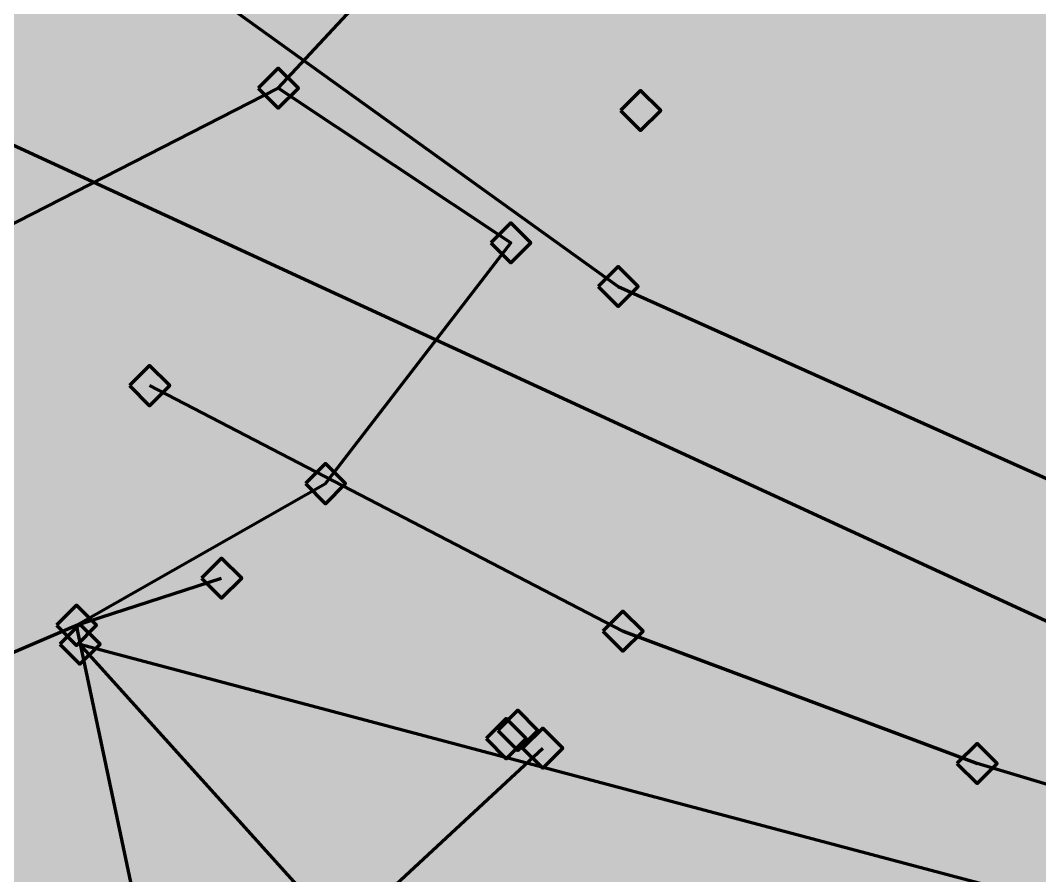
# Model space of a CAD drawing. Header units: inches. Extents: x 0 to 458, y -2 to 321.
# Drawn here: x 155.9 to 227.8, y 145.9 to 206.3 of the extents above; entities that cross this region are included whole.
import ezdxf

# ---------------------------------------------------------------- set-up
doc = ezdxf.new("R2010")
doc.units = ezdxf.units.IN
doc.header["$MEASUREMENT"] = 0
doc.layers.add('H', color=7, linetype='CONTINUOUS', lineweight=100)
doc.layers.add('P', color=250, linetype='CONTINUOUS', lineweight=100)

msp = doc.modelspace()

# ---------------------------------------------------------------- hatches: boundary and pattern name
at = {"layer": 'H', "linetype": 'Continuous'}
for color, points in [(7, [(-0.167, 296.167), (421, 296.167), (421, -1.833), (-0.167, -1.833)]), (0, [(176.667, 202.75), (176.583, 202.25), (176.333, 201.833), (176, 201.583), (175.5, 201.5), (175.083, 201.583), (174.667, 201.833), (174.417, 202.333), (174.333, 203.167), (174.417, 204), (174.667, 204.75), (175.25, 205.167), (175.917, 205.333), (176.167, 205.25), (176.333, 205.25), (176.333, 204.75), (176.167, 204.833), (175.917, 204.917), (175.167, 204.583), (174.833, 203.667), (175.167, 203.833), (175.583, 203.917), (175.917, 203.833), (176.25, 203.667), (176.583, 203.333), (176.667, 202.75), (176.167, 202.75), (176.083, 203.083), (175.917, 203.417), (175.75, 203.5), (175.5, 203.5), (175.167, 203.417), (174.833, 203.333), (174.833, 203.167), (174.833, 203.083), (174.833, 202.417), (175.083, 202.083), (175.25, 201.917), (175.5, 201.917), (176, 202.083), (176.167, 202.75), (176.667, 202.75), (178.917, 203.75), (178.833, 204.333), (178.667, 204.667), (178.417, 204.833), (178.167, 204.917), (177.667, 204.667), (177.5, 204.083), (177.583, 203.667), (177.75, 203.417), (178, 203.333), (178.25, 203.333), (178.583, 203.333), (178.917, 203.5), (178.917, 203.583), (178.917, 203.75), (176.667, 202.75), (177, 204.083), (177.083, 204.583), (177.333, 205), (177.75, 205.25), (178.167, 205.333), (178.667, 205.25), (179, 205), (179.25, 204.417), (179.417, 203.583), (179.25, 202.75), (179, 202.083), (178.5, 201.667), (177.75, 201.5), (177.5, 201.5), (177.333, 201.583), (177.333, 202), (177.583, 201.917), (177.833, 201.917), (178.583, 202.25), (178.917, 203.167), (178.5, 202.917), (178.083, 202.917), (177.75, 202.917), (177.417, 203.083), (177.083, 203.5), (177, 204.083), (176.667, 202.75), (180.667, 201.583), (180.083, 201.583), (180.083, 202.25), (180.667, 202.25), (180.667, 201.583), (176.667, 202.75), (183.667, 201.583), (181.417, 201.583), (181.417, 202.083), (181.917, 202.5), (182.333, 203), (182.917, 203.667), (183.083, 204.25), (183, 204.583), (182.833, 204.75), (182.667, 204.833), (182.417, 204.917), (182.167, 204.833), (181.917, 204.75), (181.667, 204.667), (181.5, 204.583), (181.5, 205.083), (181.917, 205.25), (182.417, 205.333), (183.25, 205), (183.583, 204.333), (183.5, 203.917), (183.333, 203.583), (183.167, 203.25), (182.833, 202.917), (182.333, 202.417), (181.917, 202), (183.667, 202), (183.667, 201.583), (176.667, 202.75), (186.417, 201.583), (184.167, 201.583), (184.167, 202.083), (184.667, 202.5), (185.083, 203), (185.667, 203.667), (185.833, 204.25), (185.75, 204.583), (185.583, 204.75), (185.417, 204.833), (185.167, 204.917), (184.917, 204.833), (184.667, 204.75), (184.417, 204.667), (184.333, 204.583), (184.25, 204.583), (184.25, 205.083), (184.667, 205.25), (185.25, 205.333), (186, 205), (186.333, 204.333), (186.25, 203.917), (186.083, 203.583), (185.917, 203.25), (185.667, 202.917), (185.083, 202.417), (184.667, 202), (186.417, 202), (186.417, 201.583)]), (0, [(202.25, 201.167), (202.167, 200.667), (201.917, 200.25), (201.5, 200), (201.083, 199.917), (200.583, 200), (200.25, 200.25), (200, 200.75), (199.833, 201.583), (199.917, 202.417), (200.25, 203.083), (200.75, 203.583), (201.5, 203.75), (201.75, 203.667), (201.917, 203.667), (201.917, 203.167), (201.667, 203.25), (201.417, 203.25), (200.667, 203), (200.333, 202.083), (200.75, 202.25), (201.083, 202.333), (201.5, 202.25), (201.833, 202.083), (202.167, 201.75), (202.25, 201.167), (201.75, 201.167), (201.667, 201.5), (201.5, 201.75), (201.25, 201.917), (201, 201.917), (200.667, 201.833), (200.333, 201.75), (200.333, 201.583), (200.333, 201.5), (200.417, 200.833), (200.583, 200.5), (200.833, 200.333), (201.083, 200.333), (201.583, 200.5), (201.75, 201.167), (202.25, 201.167), (205, 203.083), (203.417, 200), (202.833, 200), (204.583, 203.25), (202.667, 203.25), (202.667, 203.667), (205, 203.667), (205, 203.083), (202.25, 201.167), (206.25, 200), (205.667, 200), (205.667, 200.667), (206.25, 200.667), (206.25, 200), (202.25, 201.167), (208, 203.333), (207.75, 203.25), (207.417, 203.167), (207.25, 203.083), (207.083, 203), (207.083, 203.5), (207.5, 203.667), (208, 203.75), (208.417, 203.667), (208.75, 203.5), (209, 203.25), (209.083, 202.833), (208.917, 202.333), (208.417, 202), (208.667, 201.917), (208.917, 201.75), (209.083, 201.5), (209.167, 201.083), (209.083, 200.583), (208.833, 200.25), (208.5, 200), (208, 199.917), (207.417, 200), (207, 200.167), (207, 200.667), (207.417, 200.417), (207.917, 200.333), (208.25, 200.417), (208.5, 200.5), (208.667, 200.75), (208.667, 201.083), (208.667, 201.417), (208.5, 201.667), (208.25, 201.75), (207.917, 201.75), (207.75, 201.75), (207.75, 202.167), (207.833, 202.167), (208.417, 202.333), (208.583, 202.75), (208.583, 203), (208.417, 203.167), (208.25, 203.25), (208, 203.333), (202.25, 201.167), (210.75, 203.333), (210.5, 203.25), (210.25, 203.167), (210, 203.083), (209.833, 203), (209.833, 203.5), (210.25, 203.667), (210.75, 203.75), (211.25, 203.667), (211.583, 203.5), (211.833, 203.25), (211.833, 202.833), (211.667, 202.333), (211.167, 202), (211.417, 201.917), (211.667, 201.75), (211.833, 201.5), (211.917, 201.083), (211.833, 200.583), (211.583, 200.25), (211.25, 200), (210.75, 199.917), (210.167, 200), (209.75, 200.167), (209.75, 200.667), (210.167, 200.417), (210.667, 200.333), (211, 200.417), (211.25, 200.5), (211.417, 200.75), (211.417, 201.083), (211.417, 201.417), (211.25, 201.667), (211, 201.75), (210.667, 201.75), (210.5, 201.75), (210.5, 202.167), (210.667, 202.167), (211.167, 202.333), (211.417, 202.75), (211.333, 203), (211.167, 203.167), (211, 203.25), (210.75, 203.333)]), (0, [(172.667, 201.5), (174.083, 200.083), (175.5, 201.5), (174.083, 202.917)]), (0, [(198.25, 199.917), (199.667, 198.5), (201.083, 199.917), (199.667, 201.333)]), (0, [(152.583, 197.917), (152.5, 197.583), (152.417, 197.417), (152.333, 197.167), (152.167, 197), (152, 196.833), (151.833, 196.75), (151.583, 196.667), (151.417, 196.667), (151.167, 196.667), (150.917, 196.75), (150.583, 197), (150.417, 197.167), (150.25, 197.5), (150.167, 197.833), (150.167, 198.083), (150.167, 198.333), (150.167, 198.583), (150.167, 198.75), (150.25, 199.167), (150.417, 199.5), (150.583, 199.833), (150.833, 200.083), (151.083, 200.25), (151.417, 200.417), (151.833, 200.417), (152, 200.417), (152.25, 200.417), (152.25, 199.917), (152.167, 199.917), (152, 200), (151.75, 200), (151.5, 200), (151.333, 199.917), (151, 199.667), (150.917, 199.5), (150.75, 199.333), (150.75, 199.083), (150.667, 198.833), (151, 199), (151.417, 199.083), (151.833, 199), (152, 198.917), (152.167, 198.833), (152.333, 198.667), (152.417, 198.417), (152.5, 198.167), (152.583, 197.917), (152.083, 197.917), (152, 198.083), (152, 198.25), (151.833, 198.5), (151.583, 198.583), (151.333, 198.667), (151, 198.583), (150.667, 198.417), (150.667, 198.333), (150.667, 198.25), (150.667, 197.833), (150.75, 197.583), (150.833, 197.417), (150.917, 197.25), (151.167, 197.083), (151.417, 197), (151.667, 197.083), (151.833, 197.25), (152, 197.5), (152.083, 197.917), (152.583, 197.917), (154.75, 198.833), (154.75, 199.167), (154.667, 199.5), (154.583, 199.667), (154.5, 199.833), (154.25, 200), (154, 200.083), (153.75, 200), (153.583, 199.833), (153.417, 199.583), (153.417, 199.167), (153.417, 199), (153.417, 198.833), (153.667, 198.583), (153.833, 198.5), (154.083, 198.417), (154.417, 198.5), (154.75, 198.667), (154.75, 198.75), (154.75, 198.833), (152.583, 197.917), (152.917, 199.167), (152.917, 199.417), (153, 199.667), (153.083, 199.917), (153.25, 200.083), (153.417, 200.25), (153.583, 200.333), (153.833, 200.417), (154.083, 200.417), (154.25, 200.417), (154.5, 200.333), (154.833, 200.083), (155, 199.917), (155.167, 199.583), (155.25, 199.25), (155.25, 199), (155.25, 198.75), (155.25, 198.333), (155.167, 197.917), (155, 197.5), (154.833, 197.25), (154.583, 197), (154.333, 196.75), (154, 196.667), (153.583, 196.667), (153.417, 196.667), (153.167, 196.667), (153.167, 197.167), (153.25, 197.167), (153.417, 197.083), (153.667, 197.083), (153.917, 197.083), (154.083, 197.167), (154.417, 197.417), (154.583, 197.583), (154.667, 197.75), (154.75, 198), (154.75, 198.25), (154.583, 198.167), (154.333, 198.083), (154, 198), (153.583, 198.083), (153.25, 198.25), (153.083, 198.417), (153, 198.667), (152.917, 198.917), (152.917, 199.167), (152.583, 197.917), (156.5, 196.75), (155.917, 196.75), (155.917, 197.417), (156.5, 197.417), (156.5, 196.75), (152.583, 197.917), (159.583, 199.833), (158, 196.75), (157.5, 196.75), (159.167, 199.917), (157.25, 199.917), (157.25, 200.333), (159.583, 200.333), (159.583, 199.833), (152.583, 197.917), (161.75, 199.5), (161.75, 199.75), (161.583, 199.917), (161.417, 200.083), (161.167, 200.083), (160.917, 200.083), (160.75, 199.917), (160.583, 199.75), (160.583, 199.583), (160.667, 199.25), (160.917, 199), (161.167, 198.917), (161.417, 198.75), (161.583, 198.917), (161.75, 199.083), (161.75, 199.333), (161.75, 199.5), (152.583, 197.917), (161.833, 197.667), (161.833, 197.917), (161.75, 198.083), (161.667, 198.167), (161.417, 198.333), (161.167, 198.417), (160.917, 198.5), (160.75, 198.417), (160.583, 198.167), (160.5, 198), (160.5, 197.75), (160.5, 197.417), (160.667, 197.167), (160.917, 197.083), (161.167, 197), (161.417, 197), (161.667, 197.167), (161.833, 197.417), (161.833, 197.667), (152.583, 197.917), (161.167, 196.583), (160.917, 196.667), (160.667, 196.667), (160.5, 196.833), (160.25, 196.917), (160.083, 197.25), (160, 197.75), (160, 198), (160.167, 198.25), (160.333, 198.5), (160.583, 198.667), (160.333, 198.833), (160.167, 199), (160.083, 199.25), (160.083, 199.5), (160.167, 199.833), (160.333, 200.167), (160.75, 200.417), (160.917, 200.417), (161.167, 200.417), (161.417, 200.417), (161.583, 200.417), (162, 200.167), (162.167, 199.917), (162.25, 199.5), (162.25, 199.25), (162.083, 199), (161.917, 198.833), (161.75, 198.667), (162, 198.5), (162.167, 198.25), (162.333, 198), (162.333, 197.75), (162.333, 197.5), (162.25, 197.333), (162.167, 197.083), (162, 196.917), (161.667, 196.667), (161.417, 196.667), (161.167, 196.583)]), (0, [(193.083, 191.833), (193, 191.333), (192.75, 190.917), (192.417, 190.667), (191.917, 190.583), (191.5, 190.667), (191.167, 190.917), (190.833, 191.417), (190.75, 192.25), (190.833, 193.083), (191.167, 193.75), (191.667, 194.25), (192.417, 194.333), (192.583, 194.333), (192.833, 194.333), (192.833, 193.833), (192.75, 193.833), (192.583, 193.917), (192.333, 193.917), (191.583, 193.667), (191.25, 192.75), (191.583, 192.917), (192, 193), (192.417, 192.917), (192.75, 192.75), (193, 192.333), (193.083, 191.833), (192.583, 191.833), (192.583, 192.167), (192.333, 192.417), (192.167, 192.583), (191.917, 192.583), (191.583, 192.5), (191.25, 192.333), (191.25, 192.25), (191.25, 192.167), (191.333, 191.5), (191.5, 191.167), (191.667, 191), (191.917, 191), (192.417, 191.167), (192.583, 191.833), (193.083, 191.833), (195.25, 193.417), (195.083, 193.833), (194.667, 194), (194.25, 193.833), (194.083, 193.5), (194.167, 193.167), (194.417, 192.917), (194.667, 192.833), (194.917, 192.667), (195.167, 193.083), (195.25, 193.417), (193.083, 191.833), (195.333, 191.583), (195.25, 192), (194.917, 192.25), (194.667, 192.333), (194.417, 192.5), (194.083, 192.167), (194, 191.667), (194.167, 191.167), (194.667, 190.917), (195.167, 191.083), (195.333, 191.583), (193.083, 191.833), (194.667, 190.583), (194.167, 190.667), (193.75, 190.833), (193.583, 191.25), (193.5, 191.667), (193.583, 192.167), (194.083, 192.583), (193.667, 192.917), (193.583, 193.417), (193.833, 194.083), (194.667, 194.417), (195.5, 194.083), (195.75, 193.417), (195.583, 193), (195.167, 192.583), (195.667, 192.167), (195.833, 191.667), (195.5, 190.833), (194.667, 190.583), (193.083, 191.833), (197.083, 190.667), (196.5, 190.667), (196.5, 191.333), (197.083, 191.333), (197.083, 190.667), (193.083, 191.833), (199.583, 193.417), (199.417, 193.833), (199, 194), (198.5, 193.833), (198.333, 193.5), (198.417, 193.167), (198.75, 192.917), (198.917, 192.833), (199.25, 192.667), (199.5, 193.083), (199.583, 193.417), (193.083, 191.833), (199.667, 191.583), (199.583, 192), (199.25, 192.25), (199, 192.333), (198.667, 192.5), (198.417, 192.167), (198.25, 191.667), (198.5, 191.167), (199, 190.917), (199.5, 191.083), (199.667, 191.583), (193.083, 191.833), (199, 190.583), (198.5, 190.667), (198.083, 190.833), (197.833, 191.25), (197.75, 191.667), (197.917, 192.167), (198.417, 192.583), (198, 192.917), (197.833, 193.417), (198.167, 194.083), (199, 194.417), (199.75, 194.083), (200.083, 193.417), (199.917, 193), (199.5, 192.583), (200, 192.167), (200.167, 191.667), (199.833, 190.833), (199, 190.583)]), (0, [(152.5, 191.25), (152.417, 190.75), (152.167, 190.333), (151.75, 190.083), (151.333, 190), (150.833, 190.083), (150.5, 190.333), (150.25, 190.833), (150.083, 191.667), (150.167, 192.583), (150.5, 193.25), (151, 193.667), (151.75, 193.833), (152, 193.833), (152.167, 193.75), (152.167, 193.25), (151.917, 193.333), (151.667, 193.417), (150.917, 193.083), (150.583, 192.167), (151, 192.333), (151.417, 192.417), (151.75, 192.417), (152.083, 192.167), (152.417, 191.833), (152.5, 191.25), (152, 191.25), (151.917, 191.667), (151.75, 191.917), (151.5, 192), (151.25, 192), (150.917, 192), (150.583, 191.833), (150.583, 191.75), (150.583, 191.583), (150.667, 191), (150.833, 190.583), (151.083, 190.417), (151.333, 190.417), (151.833, 190.583), (152, 191.25), (152.5, 191.25), (154.667, 192.25), (154.667, 192.833), (154.417, 193.167), (154.25, 193.333), (154, 193.417), (153.5, 193.167), (153.333, 192.583), (153.417, 192.167), (153.583, 191.917), (153.75, 191.833), (154, 191.833), (154.417, 191.833), (154.667, 192), (154.667, 192.083), (154.667, 192.25), (152.5, 191.25), (152.833, 192.583), (152.917, 193.083), (153.167, 193.5), (153.5, 193.75), (154, 193.833), (154.417, 193.75), (154.833, 193.5), (155.083, 192.917), (155.167, 192.167), (155.083, 191.25), (154.833, 190.583), (154.25, 190.167), (153.583, 190), (153.333, 190), (153.167, 190.083), (153.167, 190.5), (153.333, 190.5), (153.583, 190.417), (154.417, 190.75), (154.667, 191.667), (154.333, 191.5), (153.917, 191.417), (153.583, 191.417), (153.25, 191.583), (152.917, 192), (152.833, 192.583), (152.5, 191.25), (156.5, 190.083), (155.917, 190.083), (155.917, 190.75), (156.5, 190.75), (156.5, 190.083), (152.5, 191.25), (159, 192.25), (158.917, 192.833), (158.75, 193.167), (158.583, 193.333), (158.333, 193.417), (157.833, 193.167), (157.667, 192.583), (157.667, 192.167), (157.917, 191.917), (158.083, 191.833), (158.333, 191.833), (158.667, 191.833), (159, 192), (159, 192.083), (159, 192.25), (152.5, 191.25), (157.167, 192.583), (157.25, 193.083), (157.5, 193.5), (157.833, 193.75), (158.333, 193.833), (158.75, 193.75), (159.083, 193.5), (159.417, 192.917), (159.5, 192.167), (159.417, 191.25), (159.083, 190.583), (158.583, 190.167), (157.833, 190), (157.667, 190), (157.5, 190.083), (157.5, 190.5), (157.667, 190.5), (157.917, 190.417), (158.667, 190.75), (159, 191.667), (158.667, 191.5), (158.25, 191.417), (157.917, 191.417), (157.5, 191.583), (157.25, 192), (157.167, 192.583), (152.5, 191.25), (161.75, 192.917), (161.583, 193.333), (161.083, 193.5), (160.667, 193.333), (160.5, 192.917), (160.583, 192.583), (160.833, 192.417), (161.083, 192.25), (161.333, 192.167), (161.667, 192.5), (161.75, 192.917), (152.5, 191.25), (161.833, 191.083), (161.75, 191.417), (161.333, 191.667), (161.167, 191.75), (160.833, 191.917), (160.5, 191.583), (160.417, 191.167), (160.583, 190.583), (161.083, 190.333), (161.583, 190.583), (161.833, 191.083), (152.5, 191.25), (161.083, 190), (160.583, 190.083), (160.25, 190.333), (160, 190.667), (159.917, 191.083), (160.083, 191.667), (160.5, 192), (160.5, 192.083), (160.167, 192.417), (160, 192.833), (160.333, 193.583), (161.083, 193.833), (161.917, 193.583), (162.25, 192.917), (162.083, 192.417), (161.667, 192), (162.167, 191.667), (162.333, 191.083), (162, 190.333), (161.083, 190)]), (0, [(189.083, 190.583), (190.5, 189.167), (191.917, 190.583), (190.5, 192)]), (0, [(196.667, 187.5), (198.083, 186.083), (199.5, 187.5), (198.083, 188.917)]), (0, [(200.667, 185.333), (200.583, 185.083), (200.583, 184.833), (200.417, 184.667), (200.333, 184.417), (200.167, 184.333), (199.917, 184.167), (199.75, 184.167), (199.5, 184.083), (199.25, 184.167), (199, 184.167), (198.667, 184.417), (198.5, 184.667), (198.417, 185), (198.333, 185.333), (198.25, 185.583), (198.25, 185.833), (198.25, 186), (198.333, 186.25), (198.333, 186.667), (198.5, 187), (198.667, 187.333), (198.917, 187.583), (199.167, 187.75), (199.5, 187.917), (199.917, 187.917), (200.167, 187.917), (200.333, 187.833), (200.333, 187.417), (200.083, 187.5), (199.833, 187.5), (199.667, 187.5), (199.417, 187.417), (199.083, 187.167), (199, 187), (198.917, 186.833), (198.833, 186.583), (198.75, 186.25), (199.167, 186.5), (199.5, 186.5), (199.917, 186.5), (200.083, 186.417), (200.25, 186.333), (200.417, 186.167), (200.583, 185.917), (200.583, 185.667), (200.667, 185.333), (200.167, 185.333), (200.167, 185.583), (200.083, 185.75), (199.917, 186), (199.667, 186.083), (199.417, 186.083), (199.083, 186.083), (198.75, 185.917), (198.75, 185.833), (198.75, 185.667), (198.75, 185.333), (198.833, 185.083), (198.917, 184.833), (199, 184.75), (199.25, 184.583), (199.5, 184.5), (199.75, 184.583), (200, 184.75), (200.083, 185), (200.167, 185.333), (200.667, 185.333), (202.833, 187), (202.75, 187.25), (202.667, 187.417), (202.417, 187.5), (202.167, 187.583), (201.917, 187.5), (201.75, 187.417), (201.583, 187.25), (201.583, 187), (201.667, 186.75), (201.917, 186.5), (202.167, 186.417), (202.417, 186.25), (202.667, 186.417), (202.75, 186.583), (202.833, 186.75), (202.833, 187), (200.667, 185.333), (202.917, 185.167), (202.833, 185.333), (202.833, 185.5), (202.667, 185.667), (202.417, 185.75), (202.25, 185.917), (201.917, 186), (201.75, 185.833), (201.583, 185.667), (201.5, 185.5), (201.5, 185.25), (201.583, 184.917), (201.667, 184.667), (201.917, 184.5), (202.167, 184.5), (202.5, 184.5), (202.667, 184.667), (202.833, 184.833), (202.917, 185.167), (200.667, 185.333), (202.167, 184.083), (201.917, 184.083), (201.667, 184.167), (201.5, 184.25), (201.333, 184.417), (201.083, 184.75), (201, 185.167), (201, 185.5), (201.167, 185.75), (201.333, 186), (201.583, 186.167), (201.417, 186.333), (201.25, 186.5), (201.083, 186.75), (201.083, 187), (201.167, 187.333), (201.417, 187.667), (201.75, 187.833), (202, 187.917), (202.167, 187.917), (202.417, 187.917), (202.667, 187.833), (203, 187.667), (203.25, 187.333), (203.333, 187), (203.25, 186.75), (203.167, 186.5), (203, 186.333), (202.75, 186.167), (202.75, 186.083), (203, 185.917), (203.25, 185.75), (203.333, 185.5), (203.417, 185.167), (203.333, 185), (203.333, 184.75), (203.167, 184.583), (203.083, 184.417), (202.667, 184.167), (202.417, 184.083), (202.167, 184.083), (200.667, 185.333), (204.667, 184.167), (204.083, 184.167), (204.083, 184.917), (204.667, 184.917), (204.667, 184.167), (200.667, 185.333), (207.75, 185.333), (207.667, 185.083), (207.667, 184.833), (207.5, 184.667), (207.417, 184.417), (207.167, 184.333), (207, 184.167), (206.833, 184.167), (206.583, 184.083), (206.333, 184.167), (206.083, 184.167), (205.75, 184.417), (205.583, 184.667), (205.417, 185), (205.333, 185.333), (205.333, 185.583), (205.333, 185.833), (205.333, 186), (205.333, 186.25), (205.417, 186.667), (205.583, 187), (205.75, 187.333), (206, 187.583), (206.25, 187.75), (206.583, 187.917), (207, 187.917), (207.25, 187.917), (207.417, 187.833), (207.417, 187.417), (207.167, 187.5), (206.917, 187.5), (206.667, 187.5), (206.5, 187.417), (206.167, 187.167), (206.083, 187), (206, 186.833), (205.917, 186.583), (205.833, 186.25), (206.25, 186.5), (206.583, 186.5), (207, 186.5), (207.167, 186.417), (207.333, 186.333), (207.5, 186.167), (207.583, 185.917), (207.667, 185.667), (207.75, 185.333), (200.667, 185.333), (207.25, 185.333), (207.167, 185.583), (207.167, 185.75), (207, 186), (206.75, 186.083), (206.5, 186.083), (206.167, 186.083), (205.833, 185.917), (205.833, 185.833), (205.833, 185.667), (205.833, 185.333), (205.917, 185.083), (206, 184.833), (206.083, 184.75), (206.333, 184.583), (206.583, 184.5), (206.833, 184.583), (207, 184.75), (207.167, 185), (207.25, 185.333)]), (0, [(167.583, 182.917), (167.583, 182.667), (167.5, 182.417), (167.417, 182.167), (167.25, 182), (167.083, 181.833), (166.917, 181.75), (166.667, 181.667), (166.417, 181.667), (166.25, 181.667), (166, 181.75), (165.667, 182), (165.5, 182.25), (165.333, 182.5), (165.25, 182.917), (165.25, 183.083), (165.25, 183.333), (165.25, 183.583), (165.25, 183.833), (165.333, 184.25), (165.5, 184.583), (165.667, 184.917), (165.833, 185.167), (166.167, 185.333), (166.5, 185.417), (166.917, 185.5), (167.083, 185.5), (167.333, 185.417), (167.333, 185), (167.25, 185), (167.083, 185), (166.833, 185.083), (166.583, 185), (166.417, 185), (166.083, 184.75), (165.917, 184.583), (165.833, 184.333), (165.75, 184.083), (165.75, 183.833), (166.083, 184), (166.5, 184.083), (166.917, 184.083), (167.083, 184), (167.25, 183.833), (167.417, 183.667), (167.5, 183.5), (167.583, 183.25), (167.583, 182.917), (167.083, 182.917), (167.083, 183.083), (167.083, 183.333), (166.833, 183.583), (166.667, 183.667), (166.417, 183.667), (166.083, 183.667), (165.75, 183.5), (165.75, 183.417), (165.75, 183.25), (165.75, 182.917), (165.833, 182.667), (165.917, 182.417), (166, 182.25), (166.25, 182.083), (166.417, 182.083), (166.75, 182.167), (166.917, 182.25), (167.083, 182.583), (167.083, 182.917), (167.583, 182.917), (169.833, 183.917), (169.833, 184.25), (169.75, 184.5), (169.667, 184.75), (169.583, 184.917), (169.333, 185), (169.083, 185.083), (168.833, 185), (168.667, 184.833), (168.5, 184.583), (168.417, 184.25), (168.5, 184), (168.5, 183.833), (168.667, 183.583), (168.917, 183.5), (169.167, 183.5), (169.5, 183.5), (169.833, 183.667), (169.833, 183.75), (169.833, 183.917), (167.583, 182.917), (167.917, 184.25), (168, 184.5), (168.083, 184.75), (168.167, 184.917), (168.333, 185.167), (168.5, 185.25), (168.667, 185.417), (168.917, 185.5), (169.083, 185.5), (169.333, 185.5), (169.583, 185.417), (169.917, 185.167), (170.083, 184.917), (170.25, 184.667), (170.333, 184.25), (170.333, 184), (170.333, 183.833), (170.333, 183.333), (170.25, 182.917), (170.083, 182.583), (169.917, 182.25), (169.667, 182), (169.417, 181.833), (169.083, 181.75), (168.667, 181.667), (168.5, 181.667), (168.25, 181.75), (168.25, 182.167), (168.333, 182.167), (168.5, 182.167), (168.75, 182.083), (169, 182.083), (169.167, 182.167), (169.5, 182.417), (169.667, 182.583), (169.75, 182.833), (169.75, 183.083), (169.833, 183.333), (169.667, 183.25), (169.417, 183.167), (169.083, 183.083), (168.667, 183.083), (168.333, 183.25), (168.167, 183.417), (168.083, 183.667), (168, 183.917), (167.917, 184.25), (167.583, 182.917), (171.583, 181.75), (171, 181.75), (171, 182.417), (171.583, 182.417), (171.583, 181.75), (167.583, 182.917), (174.667, 184.833), (173.083, 181.75), (172.583, 181.75), (174.25, 185), (172.333, 185), (172.333, 185.417), (174.667, 185.417), (174.667, 184.833)]), (0, [(163.583, 180.5), (165, 179.083), (166.417, 180.5), (165, 181.917)]), (0, [(180, 174.833), (179.833, 174.333), (179.583, 173.917), (179.25, 173.667), (178.833, 173.583), (178.333, 173.667), (178, 173.917), (177.667, 174.417), (177.583, 175.25), (177.667, 176.083), (178, 176.75), (178.5, 177.25), (179.25, 177.333), (179.5, 177.333), (179.667, 177.333), (179.667, 176.833), (179.417, 176.917), (179.167, 176.917), (178.417, 176.667), (178.083, 175.75), (178.417, 175.917), (178.833, 176), (179.25, 175.917), (179.583, 175.75), (179.833, 175.333), (180, 174.833), (179.5, 174.833), (179.417, 175.167), (179.25, 175.417), (179, 175.583), (178.75, 175.583), (178.417, 175.5), (178.083, 175.333), (178.083, 175.25), (178.083, 175.167), (178.167, 174.5), (178.333, 174.167), (178.583, 174), (178.833, 174), (179.25, 174.167), (179.5, 174.833), (180, 174.833), (182.167, 175.833), (182.083, 176.417), (181.917, 176.75), (181.667, 176.917), (181.5, 177), (181, 176.75), (180.833, 176.167), (180.833, 175.75), (181.083, 175.5), (181.25, 175.417), (181.5, 175.333), (181.833, 175.417), (182.167, 175.583), (182.167, 175.667), (182.167, 175.833), (180, 174.833), (180.333, 176.083), (180.417, 176.667), (180.667, 177), (181, 177.25), (181.5, 177.333), (181.917, 177.25), (182.25, 177.083), (182.583, 176.5), (182.667, 175.667), (182.583, 174.833), (182.25, 174.167), (181.75, 173.75), (181, 173.583), (180.833, 173.583), (180.583, 173.583), (180.583, 174.083), (180.667, 174.083), (180.833, 174), (181.083, 174), (181.833, 174.333), (182.167, 175.25), (181.833, 175), (181.417, 174.917), (181, 175), (180.667, 175.167), (180.417, 175.583), (180.333, 176.083), (180, 174.833), (183.917, 173.667), (183.333, 173.667), (183.333, 174.333), (183.917, 174.333), (183.917, 173.667), (180, 174.833), (186.833, 173.667), (185, 173.667), (185, 174), (185.667, 174), (185.667, 176.5), (185, 176.5), (185, 176.833), (185.583, 176.917), (185.75, 177.333), (186.167, 177.333), (186.167, 174), (186.833, 174), (186.833, 173.667), (180, 174.833), (189.833, 174.917), (189.417, 174.917), (189.417, 173.667), (188.917, 173.667), (188.917, 174.917), (187.333, 174.917), (187.333, 175.417), (188.917, 177.333), (189.417, 177.333), (189.417, 175.25), (189.833, 175.25), (189.833, 174.917), (180, 174.833), (188.917, 175.25), (188.917, 176.75), (187.667, 175.25), (188.917, 175.25)]), (0, [(176, 173.583), (177.417, 172.167), (178.833, 173.583), (177.417, 175)]), (0, [(172.667, 170.083), (171.083, 166.917), (170.5, 166.917), (172.167, 170.167), (170.333, 170.167), (170.333, 170.583), (172.667, 170.583), (172.667, 170.083), (175.333, 168.75), (175.083, 167.333), (174.167, 166.917), (173.333, 167.333), (173, 168.75), (173.333, 170.25), (174.167, 170.667), (175.083, 170.25), (175.333, 168.75), (172.667, 170.083), (174.75, 167.667), (174.833, 168.167), (174.917, 168.75), (174.833, 169.417), (174.75, 169.917), (174.5, 170.167), (174.167, 170.25), (173.833, 170.167), (173.667, 169.917), (173.583, 169.417), (173.5, 168.75), (173.583, 168.167), (173.667, 167.667), (173.833, 167.417), (174.167, 167.25), (174.5, 167.417), (174.75, 167.667), (172.667, 170.083), (176.667, 166.917), (176.083, 166.917), (176.083, 167.667), (176.667, 167.667), (176.667, 166.917), (172.667, 170.083), (179.75, 168.167), (179.667, 167.583), (179.417, 167.25), (179, 167), (178.583, 166.917), (178.083, 167), (177.75, 167.167), (177.5, 167.75), (177.333, 168.583), (177.417, 169.417), (177.75, 170.083), (178.25, 170.5), (179, 170.667), (179.25, 170.667), (179.417, 170.667), (179.417, 170.167), (179.167, 170.25), (178.917, 170.25), (178.167, 169.917), (177.833, 169), (178.25, 169.25), (178.583, 169.25), (179, 169.25), (179.333, 169.083), (179.667, 168.667), (179.75, 168.167), (172.667, 170.083), (179.25, 168.083), (179.167, 168.5), (179, 168.75), (178.75, 168.833), (178.5, 168.917), (178.167, 168.833), (177.833, 168.667), (177.833, 168.583), (177.833, 168.417), (177.917, 167.833), (178.083, 167.5), (178.333, 167.333), (178.583, 167.25), (179.083, 167.5), (179.25, 168.083), (172.667, 170.083), (181.917, 169.083), (181.917, 169.75), (181.667, 170.083), (181.5, 170.25), (181.25, 170.25), (180.75, 170.083), (180.583, 169.417), (180.667, 169.083), (180.833, 168.833), (181, 168.667), (181.25, 168.667), (181.583, 168.75), (181.917, 168.917), (181.917, 169), (181.917, 169.083), (172.667, 170.083), (180.083, 169.417), (180.167, 169.917), (180.417, 170.333), (180.75, 170.583), (181.25, 170.667), (181.667, 170.583), (182.083, 170.333), (182.333, 169.833), (182.417, 169), (182.333, 168.167), (182.083, 167.5), (181.5, 167), (180.833, 166.917), (180.583, 166.917), (180.417, 166.917), (180.417, 167.417), (180.583, 167.333), (180.833, 167.333), (181.667, 167.583), (181.917, 168.5), (181.583, 168.333), (181.167, 168.25), (180.833, 168.333), (180.5, 168.5), (180.167, 168.833), (180.083, 169.417)]), (0, [(168.667, 166.917), (170.083, 165.5), (171.5, 166.917), (170.083, 168.333)]), (0, [(201.083, 165.583), (201, 165.333), (200.917, 165.083), (200.833, 164.833), (200.667, 164.667), (200.5, 164.5), (200.333, 164.417), (200.083, 164.333), (199.917, 164.333), (199.667, 164.333), (199.417, 164.417), (199.083, 164.667), (198.917, 164.917), (198.75, 165.167), (198.667, 165.583), (198.667, 165.75), (198.667, 166), (198.667, 166.25), (198.667, 166.5), (198.75, 166.917), (198.917, 167.25), (199.083, 167.583), (199.333, 167.833), (199.583, 168), (199.917, 168.083), (200.333, 168.167), (200.5, 168.167), (200.75, 168.083), (200.75, 167.583), (200.667, 167.583), (200.5, 167.667), (200.25, 167.75), (200, 167.667), (199.833, 167.667), (199.5, 167.417), (199.417, 167.25), (199.25, 167), (199.25, 166.75), (199.167, 166.5), (199.5, 166.667), (199.917, 166.75), (200.333, 166.667), (200.5, 166.667), (200.667, 166.5), (200.833, 166.333), (200.917, 166.167), (201, 165.917), (201.083, 165.583), (200.583, 165.583), (200.5, 165.75), (200.5, 165.917), (200.333, 166.25), (200.083, 166.333), (199.833, 166.333), (199.5, 166.333), (199.167, 166.167), (199.167, 166), (199.167, 165.917), (199.167, 165.583), (199.25, 165.333), (199.333, 165.083), (199.417, 164.917), (199.667, 164.75), (199.917, 164.75), (200.167, 164.75), (200.333, 164.917), (200.5, 165.25), (200.583, 165.583), (201.083, 165.583), (203.25, 167.25), (203.167, 167.417), (203.083, 167.667), (202.833, 167.75), (202.583, 167.833), (202.333, 167.75), (202.167, 167.667), (202, 167.5), (202, 167.25), (202.083, 166.917), (202.333, 166.75), (202.583, 166.583), (202.833, 166.5), (203, 166.667), (203.167, 166.833), (203.167, 167), (203.25, 167.25), (201.083, 165.583), (203.25, 165.417), (203.25, 165.583), (203.167, 165.75), (203.083, 165.917), (202.833, 166), (202.667, 166.083), (202.333, 166.25), (202.167, 166.083), (202, 165.917), (201.917, 165.667), (201.917, 165.5), (201.917, 165.167), (202.083, 164.917), (202.333, 164.75), (202.583, 164.667), (202.833, 164.75), (203.083, 164.917), (203.25, 165.083), (203.25, 165.417), (201.083, 165.583), (202.583, 164.333), (202.333, 164.333), (202.083, 164.417), (201.917, 164.5), (201.75, 164.667), (201.5, 165), (201.417, 165.417), (201.417, 165.667), (201.583, 166), (201.75, 166.167), (202, 166.333), (202, 166.417), (201.75, 166.583), (201.583, 166.75), (201.5, 166.917), (201.5, 167.167), (201.583, 167.583), (201.833, 167.917), (202.167, 168.083), (202.333, 168.167), (202.583, 168.167), (202.833, 168.167), (203, 168.083), (203.417, 167.917), (203.583, 167.583), (203.667, 167.25), (203.667, 167), (203.583, 166.75), (203.333, 166.5), (203.167, 166.333), (203.417, 166.167), (203.583, 166), (203.75, 165.75), (203.75, 165.417), (203.75, 165.167), (203.667, 165), (203.583, 164.833), (203.417, 164.667), (203.083, 164.417), (202.833, 164.333), (202.583, 164.333), (201.083, 165.583), (205, 164.417), (204.417, 164.417), (204.417, 165.083), (205, 165.083), (205, 164.417), (201.083, 165.583), (208.167, 165.667), (207.75, 165.667), (207.75, 164.417), (207.25, 164.417), (207.25, 165.667), (205.667, 165.667), (205.667, 166.167), (207.25, 168.083), (207.75, 168.083), (207.75, 166.083), (208.167, 166.083), (208.167, 165.667), (201.083, 165.583), (207.25, 166.083), (207.25, 167.5), (206, 166.083), (207.25, 166.083), (201.083, 165.583), (210.917, 165.583), (210.833, 165.333), (210.75, 165.083), (210.667, 164.833), (210.5, 164.667), (210.333, 164.5), (210.167, 164.417), (209.917, 164.333), (209.75, 164.333), (209.5, 164.333), (209.25, 164.417), (208.917, 164.667), (208.75, 164.917), (208.583, 165.167), (208.5, 165.583), (208.5, 165.75), (208.5, 166), (208.5, 166.25), (208.5, 166.5), (208.583, 166.917), (208.75, 167.25), (208.917, 167.583), (209.167, 167.833), (209.417, 168), (209.75, 168.083), (210.167, 168.167), (210.333, 168.167), (210.583, 168.083), (210.583, 167.583), (210.5, 167.583), (210.333, 167.667), (210.083, 167.75), (209.833, 167.667), (209.667, 167.667), (209.333, 167.417), (209.25, 167.25), (209.083, 167), (209.083, 166.75), (209, 166.5), (209.333, 166.667), (209.75, 166.75), (210.167, 166.667), (210.333, 166.667), (210.5, 166.5), (210.667, 166.333), (210.75, 166.167), (210.833, 165.917), (210.917, 165.583), (201.083, 165.583), (210.417, 165.583), (210.333, 165.917), (210.167, 166.25), (209.917, 166.333), (209.667, 166.333), (209.333, 166.333), (209, 166.167), (209, 166), (209, 165.917), (209.083, 165.333), (209.25, 164.917), (209.5, 164.75), (209.75, 164.75), (210.167, 164.917), (210.417, 165.583)]), (0, [(158.417, 163.583), (159.833, 162.167), (161.25, 163.583), (159.833, 165)]), (0, [(197, 163.167), (198.417, 161.75), (199.833, 163.167), (198.417, 164.583)]), (0, [(158.667, 162.25), (160.083, 160.833), (161.5, 162.25), (160.083, 163.667)]), (0, [(162.583, 162), (161, 158.917), (160.5, 158.917), (162.167, 162.167), (160.25, 162.167), (160.25, 162.583), (162.583, 162.583), (162.583, 162), (165.167, 158.917), (163.333, 158.917), (163.333, 159.25), (164, 159.25), (164, 161.75), (163.333, 161.75), (163.333, 162.083), (163.667, 162.083), (163.917, 162.167), (164.083, 162.333), (164.083, 162.583), (164.5, 162.583), (164.5, 159.25), (165.167, 159.25), (165.167, 158.917), (162.583, 162), (166.583, 158.917), (166, 158.917), (166, 159.583), (166.583, 159.583), (166.583, 158.917), (162.583, 162), (169.75, 160.167), (169.333, 160.167), (169.333, 158.917), (168.833, 158.917), (168.833, 160.167), (167.25, 160.167), (167.25, 160.667), (168.833, 162.583), (169.333, 162.583), (169.333, 160.583), (169.75, 160.583), (169.75, 160.167), (162.583, 162), (168.833, 160.583), (168.833, 162), (167.583, 160.583), (168.833, 160.583), (162.583, 162), (172.25, 158.917), (170.417, 158.917), (170.417, 159.25), (171.083, 159.25), (171.083, 161.75), (170.417, 161.75), (170.417, 162.083), (170.75, 162.083), (171, 162.167), (171.167, 162.333), (171.167, 162.583), (171.583, 162.583), (171.583, 159.25), (172.25, 159.25), (172.25, 158.917)]), (0, [(180.917, 160.5), (179.333, 157.417), (178.833, 157.417), (180.5, 160.583), (178.667, 160.583), (178.667, 161.083), (180.917, 161.083), (180.917, 160.5), (183.667, 159.25), (183.667, 159), (183.667, 158.75), (183.583, 158.333), (183.5, 158), (183.417, 157.75), (183.25, 157.583), (183, 157.417), (182.833, 157.333), (182.5, 157.333), (182.25, 157.333), (182, 157.417), (181.75, 157.583), (181.667, 157.75), (181.5, 158.083), (181.417, 158.333), (181.333, 158.75), (181.333, 159), (181.333, 159.25), (181.333, 159.417), (181.333, 159.667), (181.417, 160.083), (181.5, 160.417), (181.667, 160.667), (181.833, 160.833), (182, 161), (182.25, 161.083), (182.5, 161.083), (182.833, 161.083), (183.083, 161), (183.25, 160.833), (183.417, 160.667), (183.5, 160.417), (183.583, 160.083), (183.667, 159.667), (183.667, 159.417), (183.667, 159.25), (180.917, 160.5), (183.083, 158.083), (183.083, 158.333), (183.167, 158.583), (183.167, 158.833), (183.167, 159.25), (183.167, 159.583), (183.167, 159.833), (183.083, 160.167), (183.083, 160.333), (182.833, 160.583), (182.667, 160.667), (182.5, 160.75), (182.167, 160.583), (182, 160.333), (181.917, 160.083), (181.833, 159.833), (181.833, 159.583), (181.833, 159.25), (181.833, 158.833), (181.833, 158.583), (181.917, 158.333), (182, 158.083), (182.167, 157.833), (182.333, 157.75), (182.5, 157.75), (182.833, 157.833), (183.083, 158.083), (180.917, 160.5), (184.917, 157.417), (184.333, 157.417), (184.333, 158.083), (184.917, 158.083), (184.917, 157.417), (180.917, 160.5), (188, 157.417), (185.75, 157.417), (185.75, 157.917), (186, 158.167), (186.167, 158.333), (186.417, 158.583), (186.583, 158.75), (186.833, 159), (187, 159.167), (187.083, 159.333), (187.167, 159.5), (187.333, 159.833), (187.333, 160.083), (187.25, 160.333), (187.167, 160.583), (186.917, 160.667), (186.667, 160.667), (186.417, 160.667), (186.167, 160.583), (186, 160.5), (185.833, 160.417), (185.833, 160.917), (186, 161), (186.25, 161.083), (186.5, 161.083), (186.75, 161.083), (187, 161.083), (187.167, 161.083), (187.583, 160.833), (187.75, 160.5), (187.833, 160.333), (187.833, 160.083), (187.75, 159.75), (187.667, 159.417), (187.417, 159.083), (187.167, 158.75), (186.917, 158.5), (186.667, 158.25), (186.417, 158), (186.167, 157.833), (188, 157.833), (188, 157.417), (180.917, 160.5), (190.75, 157.417), (188.5, 157.417), (188.5, 157.917), (188.75, 158.167), (188.917, 158.333), (189.167, 158.583), (189.333, 158.75), (189.583, 159), (189.75, 159.167), (189.833, 159.333), (189.917, 159.5), (190.083, 159.833), (190.083, 160.083), (190.083, 160.333), (189.917, 160.583), (189.75, 160.667), (189.5, 160.667), (189.167, 160.667), (188.917, 160.583), (188.75, 160.5), (188.583, 160.417), (188.583, 160.917), (188.75, 161), (189, 161.083), (189.25, 161.083), (189.5, 161.083), (189.75, 161.083), (190, 161.083), (190.333, 160.833), (190.5, 160.5), (190.583, 160.333), (190.583, 160.083), (190.583, 159.75), (190.417, 159.417), (190.167, 159.083), (189.917, 158.75), (189.667, 158.5), (189.417, 158.25), (189.167, 158), (188.917, 157.833), (190.75, 157.833), (190.75, 157.417)]), (0, [(195.333, 158.083), (193.75, 155), (193.25, 155), (194.917, 158.25), (193, 158.25), (193, 158.667), (195.333, 158.667), (195.333, 158.083), (198.083, 156.833), (197.833, 155.417), (196.917, 154.917), (196, 155.417), (195.75, 156.833), (196, 158.25), (196.917, 158.75), (197.833, 158.25), (198.083, 156.833), (195.333, 158.083), (197.5, 155.75), (197.583, 156.167), (197.583, 156.833), (197.583, 157.5), (197.5, 157.917), (197.25, 158.25), (196.917, 158.333), (196.583, 158.25), (196.417, 157.917), (196.25, 157.5), (196.25, 156.833), (196.25, 156.167), (196.417, 155.75), (196.583, 155.417), (196.917, 155.333), (197.25, 155.417), (197.5, 155.75), (195.333, 158.083), (199.333, 155), (198.75, 155), (198.75, 155.667), (199.333, 155.667), (199.333, 155), (195.333, 158.083), (202.25, 155), (200.417, 155), (200.417, 155.333), (201.083, 155.333), (201.083, 157.833), (200.417, 157.833), (200.417, 158.167), (201, 158.25), (201.167, 158.667), (201.583, 158.667), (201.583, 155.333), (202.25, 155.333), (202.25, 155), (195.333, 158.083), (205.167, 155), (202.917, 155), (202.917, 155.5), (203.333, 155.917), (203.75, 156.417), (204.333, 157.167), (204.5, 157.667), (204.417, 158), (204.333, 158.167), (204.083, 158.25), (203.833, 158.333), (203.583, 158.25), (203.333, 158.167), (203.167, 158.083), (203, 158), (203, 158.5), (203.417, 158.667), (203.917, 158.75), (204.75, 158.5), (205, 157.75), (204.917, 157.333), (204.833, 157), (204.583, 156.667), (204.333, 156.333), (203.833, 155.833), (203.333, 155.417), (205.167, 155.417), (205.167, 155)]), (0, [(226, 156.25), (225.917, 156), (225.917, 155.75), (225.75, 155.5), (225.667, 155.333), (225.417, 155.167), (225.25, 155.083), (225.083, 155), (224.833, 155), (224.583, 155), (224.333, 155.083), (224, 155.333), (223.833, 155.583), (223.667, 155.833), (223.583, 156.25), (223.583, 156.417), (223.583, 156.667), (223.583, 156.917), (223.583, 157.167), (223.667, 157.5), (223.833, 157.917), (224, 158.167), (224.25, 158.417), (224.5, 158.667), (224.833, 158.75), (225.25, 158.833), (225.5, 158.75), (225.667, 158.75), (225.667, 158.25), (225.417, 158.333), (225.167, 158.333), (224.917, 158.333), (224.75, 158.333), (224.417, 158.083), (224.333, 157.917), (224.25, 157.667), (224.167, 157.417), (224.083, 157.167), (224.5, 157.333), (224.833, 157.417), (225.25, 157.333), (225.417, 157.333), (225.583, 157.167), (225.75, 157), (225.833, 156.833), (225.917, 156.583), (226, 156.25), (225.5, 156.25), (225.417, 156.417), (225.417, 156.583), (225.25, 156.833), (225, 157), (224.75, 157), (224.417, 156.917), (224.083, 156.833), (224.083, 156.667), (224.083, 156.583), (224.083, 156.25), (224.167, 155.917), (224.25, 155.75), (224.333, 155.583), (224.583, 155.417), (224.833, 155.417), (225.083, 155.417), (225.25, 155.583), (225.417, 155.833), (225.5, 156.25), (226, 156.25), (228.75, 158.167), (227.167, 155.083), (226.583, 155.083), (228.25, 158.333), (226.417, 158.333), (226.417, 158.75), (228.75, 158.75), (228.75, 158.167), (226, 156.25), (230, 155.083), (229.333, 155.083), (229.333, 155.75), (230, 155.75), (230, 155.083), (226, 156.25), (233.083, 156.333), (232.667, 156.333), (232.667, 155.083), (232.167, 155.083), (232.167, 156.333), (230.583, 156.333), (230.583, 156.833), (232.167, 158.75), (232.667, 158.75), (232.667, 156.75), (233.083, 156.75), (233.083, 156.333), (226, 156.25), (232.167, 156.75), (232.167, 158.167), (230.917, 156.75), (232.167, 156.75), (226, 156.25), (235.75, 155.083), (233.5, 155.083), (233.5, 155.583), (233.75, 155.833), (233.917, 156), (234.167, 156.25), (234.333, 156.5), (234.583, 156.667), (234.75, 156.833), (234.833, 157.083), (234.917, 157.167), (235.083, 157.5), (235.083, 157.75), (235.083, 158), (234.917, 158.25), (234.75, 158.333), (234.5, 158.417), (234.167, 158.333), (233.917, 158.25), (233.75, 158.167), (233.583, 158.083), (233.583, 158.583), (233.75, 158.667), (234, 158.75), (234.25, 158.75), (234.5, 158.833), (234.75, 158.75), (235, 158.75), (235.333, 158.5), (235.5, 158.25), (235.583, 158), (235.583, 157.833), (235.583, 157.417), (235.417, 157.083), (235.167, 156.75), (234.917, 156.417), (234.667, 156.167), (234.417, 155.917), (234.167, 155.667), (233.917, 155.5), (235.75, 155.5), (235.75, 155.083)]), (0, [(188.75, 155.583), (190.167, 154.167), (191.583, 155.583), (190.167, 157)]), (0, [(189.583, 156.167), (191, 154.75), (192.417, 156.167), (191, 157.583)]), (0, [(191.333, 154.917), (192.75, 153.5), (194.167, 154.917), (192.75, 156.333)]), (0, [(153.25, 154.417), (151.667, 151.333), (151.167, 151.333), (152.833, 154.583), (150.917, 154.583), (150.917, 155), (153.25, 155), (153.25, 154.417), (155.833, 151.333), (154, 151.333), (154, 151.667), (154.667, 151.667), (154.667, 154.167), (154, 154.167), (154, 154.5), (154.583, 154.583), (154.75, 155), (155.167, 155), (155.167, 151.667), (155.833, 151.667), (155.833, 151.333), (153.25, 154.417), (157.25, 151.333), (156.667, 151.333), (156.667, 152), (157.25, 152), (157.25, 151.333), (153.25, 154.417), (159.75, 154.167), (159.583, 154.583), (159.167, 154.75), (158.667, 154.583), (158.5, 154.167), (158.583, 153.833), (158.917, 153.667), (159.083, 153.5), (159.417, 153.417), (159.667, 153.75), (159.75, 154.167), (153.25, 154.417), (159.833, 152.333), (159.75, 152.667), (159.417, 152.917), (159.167, 153), (158.833, 153.167), (158.583, 152.833), (158.417, 152.333), (158.667, 151.833), (159.167, 151.583), (159.667, 151.833), (159.833, 152.333), (153.25, 154.417), (159.167, 151.25), (158.667, 151.333), (158.25, 151.583), (158, 151.917), (157.917, 152.333), (158.083, 152.917), (158.583, 153.25), (158.583, 153.333), (158.167, 153.667), (158, 154.083), (158.333, 154.833), (159.167, 155.083), (159.917, 154.833), (160.25, 154.167), (160.083, 153.667), (159.667, 153.25), (160.167, 152.917), (160.333, 152.333), (160, 151.583), (159.167, 151.25), (153.25, 154.417), (163.167, 152.583), (162.75, 152.583), (162.75, 151.333), (162.25, 151.333), (162.25, 152.583), (160.667, 152.583), (160.667, 153.083), (162.25, 155), (162.75, 155), (162.75, 153), (163.167, 153), (163.167, 152.583), (153.25, 154.417), (162.25, 153), (162.25, 154.417), (161, 153), (162.25, 153)]), (0, [(222, 153.833), (223.417, 152.417), (224.833, 153.833), (223.417, 155.25)]), (0, [(180.083, 153.833), (178.5, 150.667), (178, 150.667), (179.667, 153.917), (177.75, 153.917), (177.75, 154.333), (180.083, 154.333), (180.083, 153.833), (182.833, 152.5), (182.833, 152.333), (182.833, 152.083), (182.75, 151.667), (182.667, 151.333), (182.583, 151.083), (182.417, 150.917), (182.167, 150.75), (181.917, 150.667), (181.667, 150.667), (181.417, 150.667), (181.167, 150.75), (180.917, 150.917), (180.75, 151.083), (180.667, 151.333), (180.583, 151.667), (180.5, 152.083), (180.5, 152.333), (180.5, 152.5), (180.5, 152.75), (180.5, 153), (180.583, 153.417), (180.667, 153.75), (180.75, 154), (180.917, 154.167), (181.167, 154.333), (181.417, 154.417), (181.667, 154.417), (181.917, 154.417), (182.167, 154.333), (182.417, 154.167), (182.583, 154), (182.667, 153.667), (182.75, 153.333), (182.833, 153), (182.833, 152.75), (182.833, 152.5), (180.083, 153.833), (182.25, 151.417), (182.25, 151.583), (182.333, 151.917), (182.333, 152.167), (182.333, 152.5), (182.333, 152.917), (182.333, 153.167), (182.25, 153.417), (182.167, 153.667), (182, 153.917), (181.833, 154), (181.667, 154), (181.333, 153.917), (181.083, 153.667), (181.083, 153.417), (181, 153.167), (181, 152.833), (181, 152.5), (181, 152.167), (181, 151.917), (181.083, 151.667), (181.083, 151.417), (181.333, 151.167), (181.5, 151.083), (181.667, 151), (182, 151.167), (182.25, 151.417), (180.083, 153.833), (184.083, 150.667), (183.5, 150.667), (183.5, 151.417), (184.083, 151.417), (184.083, 150.667), (180.083, 153.833), (187.167, 150.667), (184.917, 150.667), (184.917, 151.25), (185.083, 151.417), (185.333, 151.667), (185.583, 151.833), (185.75, 152.083), (185.917, 152.333), (186.083, 152.5), (186.25, 152.667), (186.333, 152.833), (186.417, 153.083), (186.5, 153.417), (186.417, 153.667), (186.333, 153.833), (186.083, 154), (185.833, 154), (185.583, 154), (185.333, 153.917), (185.167, 153.833), (185, 153.667), (184.917, 153.667), (184.917, 154.25), (185.167, 154.333), (185.417, 154.333), (185.667, 154.417), (185.917, 154.417), (186.167, 154.417), (186.333, 154.333), (186.667, 154.167), (186.917, 153.833), (187, 153.667), (187, 153.417), (186.917, 153), (186.833, 152.667), (186.583, 152.417), (186.333, 152.083), (186.083, 151.833), (185.833, 151.583), (185.5, 151.333), (185.333, 151.083), (187.167, 151.083), (187.167, 150.667), (180.083, 153.833), (189.333, 153.5), (189.333, 153.75), (189.167, 153.917), (189, 154.083), (188.75, 154.083), (188.5, 154.083), (188.333, 153.917), (188.167, 153.75), (188.167, 153.5), (188.25, 153.25), (188.5, 153), (188.75, 152.917), (189, 152.75), (189.167, 152.917), (189.25, 153.083), (189.333, 153.333), (189.333, 153.5), (180.083, 153.833), (189.417, 151.667), (189.417, 151.917), (189.333, 152), (189.25, 152.167), (189, 152.333), (188.75, 152.417), (188.5, 152.5), (188.25, 152.417), (188.167, 152.167), (188.083, 152), (188.083, 151.75), (188.083, 151.417), (188.25, 151.167), (188.5, 151), (188.75, 151), (189, 151), (189.25, 151.167), (189.417, 151.417), (189.417, 151.667), (180.083, 153.833), (188.75, 150.583), (188.5, 150.667), (188.25, 150.667), (188, 150.833), (187.833, 150.917), (187.667, 151.25), (187.583, 151.75), (187.583, 152), (187.75, 152.25), (187.917, 152.5), (188.167, 152.667), (187.917, 152.833), (187.75, 153), (187.667, 153.25), (187.667, 153.5), (187.75, 153.833), (187.917, 154.167), (188.333, 154.417), (188.5, 154.417), (188.75, 154.417), (189, 154.417), (189.167, 154.417), (189.583, 154.167), (189.75, 153.917), (189.833, 153.5), (189.833, 153.25), (189.667, 153), (189.5, 152.833), (189.25, 152.667), (189.583, 152.5), (189.75, 152.25), (189.917, 152), (189.917, 151.75), (189.917, 151.5), (189.833, 151.25), (189.75, 151.083), (189.583, 150.917), (189.25, 150.667), (189, 150.667), (188.75, 150.583)])]:
    msp.add_hatch(color=color, dxfattribs=at).paths.add_polyline_path(points)

# ---------------------------------------------------------------- linework, layer by layer
at = {"layer": 'P', "color": 0, "linetype": 'Continuous'}
for points in [[(93, 320.833), (107.417, 300.833), (128.5, 258.417), (157.75, 216.5), (198.083, 187.5), (241.25, 168.167), (259.417, 168.75), (299.167, 164.417), (352.083, 161.583), (409.833, 193), (458, 226.583)], [(106.25, 170.5), (131.167, 180.583), (135, 184.833), (143.417, 185.833), (174.083, 201.5), (188.667, 217.167)], [(157.75, 216.5), (198.083, 187.5), (241.25, 168.167)], [(157.75, 216.5), (198.083, 187.5), (241.25, 168.167)], [(149.917, 200), (242.917, 157.167), (314.25, 152.917), (367.833, 158.25), (415.667, 181.167), (458, 204.75)], [(172.667, 201.5), (174.083, 200.083), (175.5, 201.5), (174.083, 202.917), (172.667, 201.5)], [(226.333, 91), (208, 107.5), (180.583, 121.167), (165.667, 136), (159.833, 163.583), (177.417, 173.583), (190.5, 190.583), (174.083, 201.5)], [(198.25, 199.917), (199.667, 198.5), (201.083, 199.917), (199.667, 201.333), (198.25, 199.917)], [(149.917, 200), (242.917, 157.167)], [(149.917, 200), (242.917, 157.167)], [(189.083, 190.583), (190.5, 189.167), (191.917, 190.583), (190.5, 192), (189.083, 190.583)], [(196.667, 187.5), (198.083, 186.083), (199.5, 187.5), (198.083, 188.917), (196.667, 187.5)], [(458, 184.75), (412, 163.417), (358.667, 140.667), (304.333, 140), (244.5, 147.5), (223.417, 153.833), (198.417, 163.167), (165, 180.5)], [(163.583, 180.5), (165, 179.083), (166.417, 180.5), (165, 181.917), (163.583, 180.5)], [(165, 180.5), (198.417, 163.167), (223.417, 153.833)], [(165, 180.5), (198.417, 163.167), (223.417, 153.833)], [(176, 173.583), (177.417, 172.167), (178.833, 173.583), (177.417, 175), (176, 173.583)], [(160.083, 162.25), (257.417, 136.417), (350.417, 136.5), (452.833, 165.833), (458, 168.083)], [(168.667, 166.917), (170.083, 165.5), (171.5, 166.917), (170.083, 168.333), (168.667, 166.917)], [(115.25, 150), (137.167, 155.75), (150.25, 159.5), (159.833, 163.583), (170.083, 166.917)], [(158.417, 163.583), (159.833, 162.167), (161.25, 163.583), (159.833, 165), (158.417, 163.583)], [(197, 163.167), (198.417, 161.75), (199.833, 163.167), (198.417, 164.583), (197, 163.167)], [(158.667, 162.25), (160.083, 160.833), (161.5, 162.25), (160.083, 163.667), (158.667, 162.25)], [(227.25, 92.75), (225.5, 97.083), (209.083, 107.917), (160.083, 162.25)], [(188.75, 155.583), (190.167, 154.167), (191.583, 155.583), (190.167, 157), (188.75, 155.583)], [(189.583, 156.167), (191, 154.75), (192.417, 156.167), (191, 157.583), (189.583, 156.167)], [(191.333, 154.917), (192.75, 153.5), (194.167, 154.917), (192.75, 156.333), (191.333, 154.917)], [(120.833, 123.667), (143.917, 126.667), (149, 129.25), (157.917, 132.333), (165.667, 136), (178.833, 142), (192.75, 154.917)], [(222, 153.833), (223.417, 152.417), (224.833, 153.833), (223.417, 155.25), (222, 153.833)]]:
    msp.add_lwpolyline(points, dxfattribs=at)

doc.saveas('drawing.dxf')
